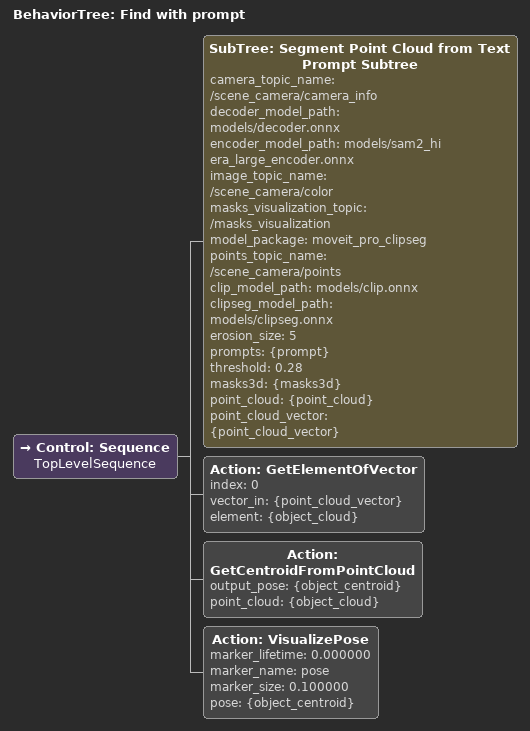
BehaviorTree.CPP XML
<?xml version="1.0" encoding="UTF-8" ?>
<root BTCPP_format="4" main_tree_to_execute="Find with prompt">
  <BehaviorTree ID="Find with prompt" _description="">
    <Control ID="Sequence" name="TopLevelSequence">
      <SubTree
        ID="Segment Point Cloud from Text Prompt Subtree"
        camera_topic_name="/scene_camera/camera_info"
        decoder_model_path="models/decoder.onnx"
        encoder_model_path="models/sam2_hiera_large_encoder.onnx"
        image_topic_name="/scene_camera/color"
        masks_visualization_topic="/masks_visualization"
        model_package="moveit_pro_clipseg"
        points_topic_name="/scene_camera/points"
        clip_model_path="models/clip.onnx"
        clipseg_model_path="models/clipseg.onnx"
        erosion_size="5"
        prompts="{prompt}"
        threshold="0.28"
        masks3d="{masks3d}"
        point_cloud="{point_cloud}"
        point_cloud_vector="{point_cloud_vector}"
      />
      <Action
        ID="GetElementOfVector"
        index="0"
        vector_in="{point_cloud_vector}"
        element="{object_cloud}"
      />
      <Action
        ID="GetCentroidFromPointCloud"
        output_pose="{object_centroid}"
        point_cloud="{object_cloud}"
      />
      <Action
        ID="VisualizePose"
        marker_lifetime="0.000000"
        marker_name="pose"
        marker_size="0.100000"
        pose="{object_centroid}"
      />
    </Control>
  </BehaviorTree>
</root>
